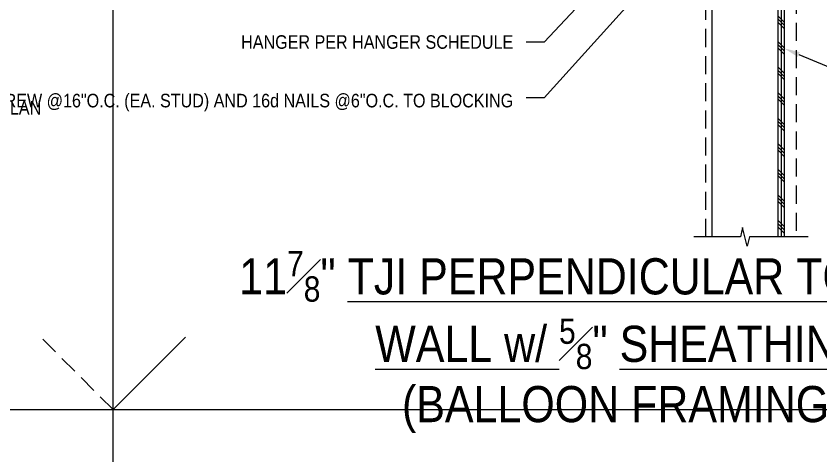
# Model space of a CAD drawing. Header units: inches. Extents: x -2661 to 42767, y -1222 to 9099.
# Drawn here: x -210.4 to -143.6, y 3419.7 to 3456.2 of the extents above; entities that cross this region are included whole.
import ezdxf
from ezdxf import colors
from ezdxf.entities.mleader import LeaderData, LeaderLine
from ezdxf.math import Vec2, Vec3

# ---------------------------------------------------------------- set-up
doc = ezdxf.new("R2010")
doc.units = ezdxf.units.IN
doc.header["$LTSCALE"] = 12
doc.header["$MEASUREMENT"] = 0
doc.linetypes.add('HIDDEN2', pattern=[0.1875, 0.125, -0.0625])
doc.layers.get('0').update_dxf_attribs({"linetype": 'CONTINUOUS'})
doc.layers.add('S-ANNO-GRID-NONPLOT', color=251, linetype='CONTINUOUS', plot=False)
for name, color, linetype in [('S-ANNO-NOTE', 4, 'CONTINUOUS'), ('S-ARCH-FINISHES', 1, 'HIDDEN2'), ('S-BREAK', 2, 'CONTINUOUS'), ('S-WOOD', 3, 'CONTINUOUS')]:
    doc.layers.add(name, color=color, linetype=linetype)
doc.styles.add('Arial', font='arial.ttf', dxfattribs={"width": 0.85})

# ---------------------------------------------------------------- blocks, each defined once
blk = doc.blocks.new('Se_24x36_STARTERS_GRID')
for p, q in [((-93.209, -92), (-93.209, 276)), ((-93.209, 184), (-87.209, 190)), ((-186.418, 184), (-93.209, 184)), ((-93.209, 184), (0, 184))]:
    blk.add_line(p, q)
at = {"linetype": 'HIDDEN2'}
blk.add_line((-93.209, 184), (-99.209, 190), dxfattribs=at)

msp = doc.modelspace()

# ---------------------------------------------------------------- hatches: boundary and pattern name
at = {"layer": 'S-WOOD'}
h = msp.add_hatch(dxfattribs=at)
h.set_pattern_fill('PLAST', color=1, scale=6, angle=-45, style=0)
h.set_pattern_definition([(315, (-140.7233, 3453.468), (1.06066, 1.06066), []), (315, (-140.5907, 3453.6005), (1.06066, 1.06066), []), (315, (-140.4581, 3453.7331), (1.06066, 1.06066), [])])
h.paths.add_polyline_path([(-146.65642, 3506.37768), (-146.65642, 3437.87233), (-147.15642, 3437.87233), (-147.15642, 3506.37768)])

# ---------------------------------------------------------------- linework, layer by layer
at = {"layer": 'S-ARCH-FINISHES'}
for points in [[(-190.15642, 3479.62768), (-154.15642, 3480.37768), (-154.15642, 3507.37768), (-145.65642, 3507.37768), (-145.65642, 3437.87233)], [(-153.15642, 3437.87233), (-153.15642, 3463.37768), (-190.15642, 3463.37768)]]:
    msp.add_lwpolyline(points, dxfattribs=at)
at = {"layer": 'S-BREAK'}
msp.add_lwpolyline([(-144.65642, 3437.87233), (-149.52784, 3437.87233), (-149.71713, 3437.09398), (-150.0957, 3438.65068), (-150.28499, 3437.87233), (-154.15642, 3437.87233)], dxfattribs=at)
at = {"layer": 'S-WOOD', "color": 1}
msp.add_line((-146.90642, 3506.37768), (-146.90642, 3437.87233), dxfattribs=at)
at = {"layer": 'S-WOOD'}
msp.add_lwpolyline([(-146.65642, 3506.37768), (-146.65642, 3437.87233), (-147.15642, 3437.87233), (-147.15642, 3506.37768)], close=True, dxfattribs=at)
msp.add_lwpolyline([(-147.15642, 3437.87233), (-147.15642, 3503.37768), (-152.65642, 3503.37768), (-152.65642, 3437.87233)], dxfattribs=at)

# ---------------------------------------------------------------- block references
at = {"layer": 'S-ANNO-GRID-NONPLOT'}
msp.add_blockref('Se_24x36_STARTERS_GRID', (-109.09998, 3239.54657), dxfattribs=at)

# ---------------------------------------------------------------- texts
at = {"layer": 'S-ANNO-NOTE', "color": 191, "insert": (-160.04297, 3421.59336), "char_height": 3, "width": 65.8560683, "attachment_point": 8, "style": 'Arial'}
msp.add_mtext('\\A1;11{\\H0.7x;\\S7#8;\\H1.42857x;" \\LTJI PERPENDICULAR TO WOOD WALL w/ \\H0.7x;\\l\\S5#8;\\H1.42857x;"\\L SHEATHING\\P}(BALLOON FRAMING)', dxfattribs=at)

# ---------------------------------------------------------------- leaders
at = {"layer": 'S-ANNO-NOTE'}
ml = msp.add_multileader_mtext('Standard', dxfattribs=at)
ml.set_content('\\A1;HANGER PER HANGER SCHEDULE', color=4, style='Arial')
ml.set_leader_properties(color=2)
ml.build(insert=Vec2(0, 0))
ml.multileader.update_dxf_attribs({"dogleg_length": 0.36, "arrow_head_size": 1.3125, "scale": 12})
ctx = ml.context
ctx.base_point, ctx.scale, ctx.char_height, ctx.arrow_head_size, ctx.landing_gap_size, ctx.plane_origin = Vec3(-184.99965, 3454.03074), 12, 1.125, 1.3125, 1.08, Vec3(-121.47254, 3783.55384)
ctx.text_align_type = 2
notes = []
notes.append((ctx, [(0, (1, 1, 0), (-166.54387, 3454.03074), (-1, 0), 1.5, [(0, [(-156.65642, 3464.6495)], 0, [])])]))
ctx.mtext.insert, ctx.mtext.width, ctx.mtext.alignment, ctx.mtext.flow_direction = Vec3(-169.12387, 3454.60283), 21.9377581, 3, 5
ml = msp.add_multileader_mtext('Standard', dxfattribs=at)
ml.set_content('\\A1;{\\C256;1\\H0.7x;\\S3#4;\\H1.42857x;"x FULL DEPTH LSL  LEDGER w/ (2) SDS\\H0.7x;\\S1#4;\\H1.42857x;x5" WOOD SCREW @16"O.C. (EA. STUD) AND 16d NAILS @6"O.C. TO BLOCKING}', color=4, style='Arial')
ml.set_leader_properties(color=2)
ml.build(insert=Vec2(0, 0))
ml.multileader.update_dxf_attribs({"dogleg_length": 0.36, "arrow_head_size": 1.3125, "scale": 12})
ctx = ml.context
ctx.base_point, ctx.scale, ctx.char_height, ctx.arrow_head_size, ctx.landing_gap_size, ctx.plane_origin = Vec3(-194.11127, 3449.39652), 12, 1.125, 1.3125, 1.08, Vec3(-121.47254, 3779.5118)
ctx.text_align_type = 2
notes.append((ctx, [(0, (1, 1, 0), (-166.54387, 3449.39652), (-1, 0), 1.5, [(0, [(-153.53142, 3463.87768)], 0, [])])]))
ctx.mtext.insert, ctx.mtext.width, ctx.mtext.alignment, ctx.mtext.flow_direction = Vec3(-169.12387, 3449.96861), 23.9714582, 3, 5
ml = msp.add_multileader_mtext('Standard', dxfattribs=at)
ml.set_content('SHEAR WALL w/ E.N. PER PLAN', color=4, style='Arial')
ml.set_leader_properties(color=2)
ml.build(insert=Vec2(0, 0))
ml.multileader.update_dxf_attribs({"dogleg_length": 0.36, "arrow_head_size": 1.3125, "scale": 12})
ctx = ml.context
ctx.base_point, ctx.scale, ctx.char_height, ctx.arrow_head_size, ctx.landing_gap_size, ctx.plane_origin = Vec3(-229.61335, 3448.58516), 12, 1.125, 1.3125, 1.08, Vec3(-204.72219, 3784.65544)
notes.append((ctx, [(1, (1, 1, 0), (-231.11335, 3448.58516), (1, 0), 1.5, [(0, [(-239.92689, 3453.51433)], 0, [])])]))
ctx.mtext.insert, ctx.mtext.width, ctx.mtext.flow_direction = Vec3(-228.53335, 3449.14766), 17.75, 5
ml = msp.add_multileader_mtext('Standard', dxfattribs=at)
ml.set_content('SHEAR WALL w/ E.N. PER PLAN', color=4, style='Arial')
ml.set_leader_properties(color=2)
ml.build(insert=Vec2(0, 0))
ml.multileader.update_dxf_attribs({"dogleg_length": 0.36, "arrow_head_size": 1.3125, "scale": 12})
ctx = ml.context
ctx.base_point, ctx.scale, ctx.char_height, ctx.arrow_head_size, ctx.landing_gap_size, ctx.plane_origin = Vec3(-133.34288, 3448.58516), 12, 1.125, 1.3125, 1.08, Vec3(-111.45173, 3784.65544)
notes.append((ctx, [(1, (1, 1, 0), (-134.84288, 3448.58516), (1, 0), 1.5, [(0, [(-146.65642, 3453.51433)], 0, [])])]))
ctx.mtext.insert, ctx.mtext.width, ctx.mtext.flow_direction = Vec3(-132.26288, 3449.14766), 17.75, 5
for ctx, leaders in notes:
    for number, flags, end, landing, length, lines in leaders:
        leader = LeaderData()
        leader.index, (leader.has_last_leader_line, leader.has_dogleg_vector, leader.attachment_direction) = number, flags
        leader.last_leader_point, leader.dogleg_vector, leader.dogleg_length = Vec3(end), Vec3(landing), length
        for number, points, colour, breaks in lines:
            line = LeaderLine()
            line.index, line.vertices, line.color, line.breaks = number, Vec3.list(points), colors.encode_raw_color(colour), breaks
            leader.lines.append(line)
        ctx.leaders.append(leader)

doc.saveas('drawing.dxf')
